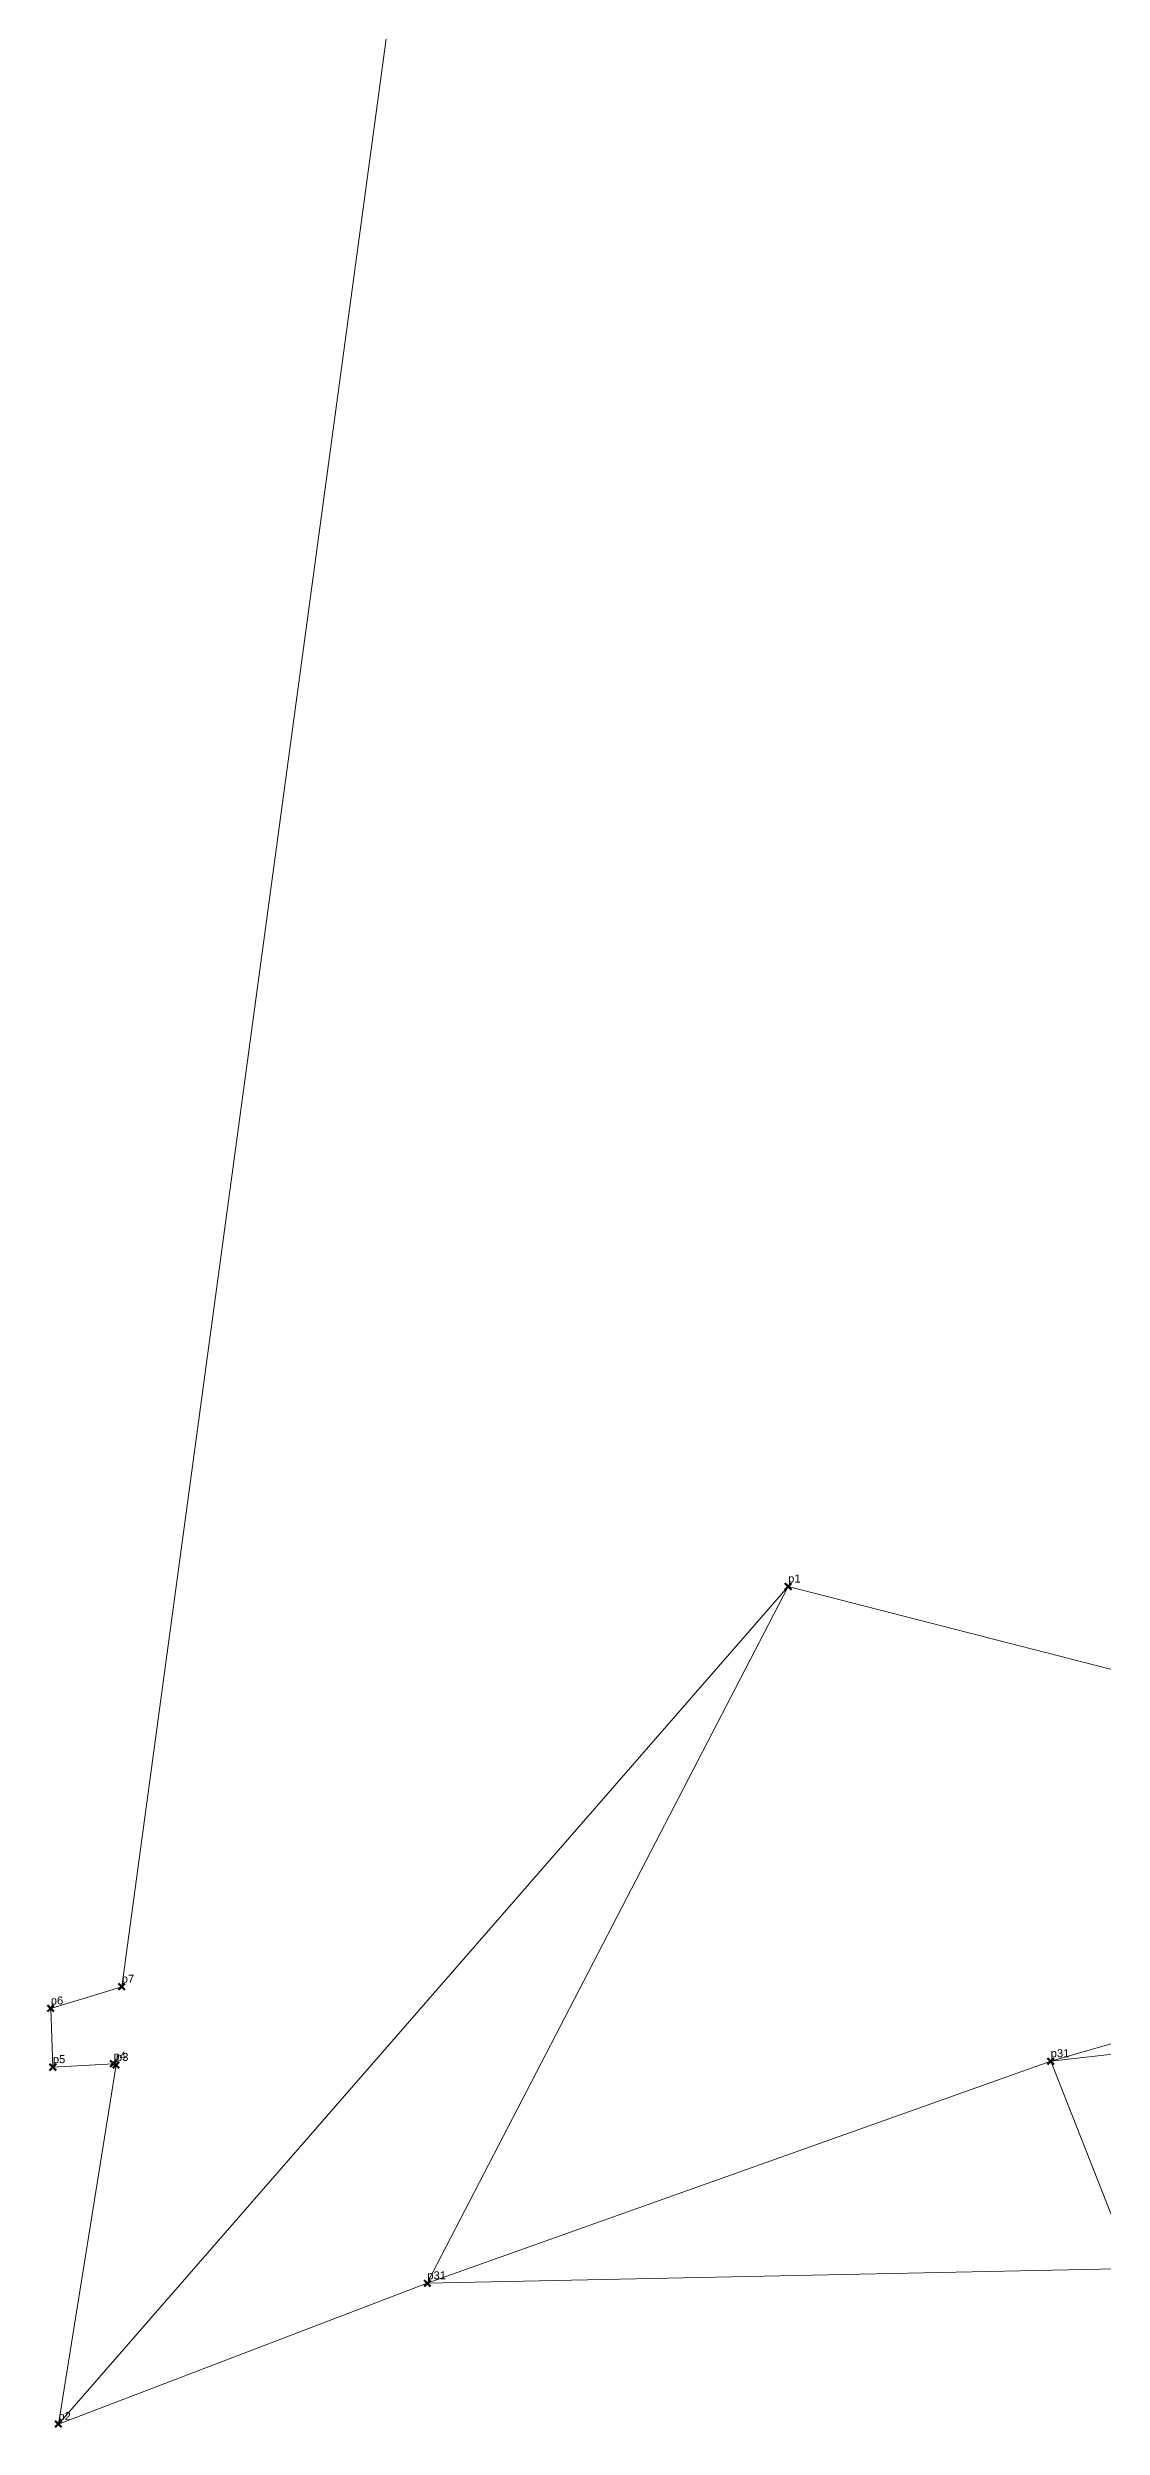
# Model space of a CAD drawing. Header units: millimetres. Extents: x 606072 to 606414, y 1290780 to 1291078.
# Drawn here: x 606072 to 606138, y 1290779.7 to 1290928.4 of the extents above; entities that cross this region are included whole.
import ezdxf

# ---------------------------------------------------------------- set-up
doc = ezdxf.new("R2010")
doc.units = ezdxf.units.MM
doc.header["$PDMODE"] = 3
doc.header["$PDSIZE"] = 0.2
doc.layers.get('0').update_dxf_attribs({"color": 1, "linetype": 'CONTINUOUS', "lineweight": 100})
doc.layers.add('Point', color=5, linetype='CONTINUOUS', lineweight=100)
doc.layers.add('Point_Name', color=1, linetype='CONTINUOUS', lineweight=100)
doc.styles.get("Standard").update_dxf_attribs({"font": 'arial.ttf', "width": 0.65})

msp = doc.modelspace()

# ---------------------------------------------------------------- linework, layer by layer
at = {"color": 6, "lineweight": 0, "elevation": 75.25}
msp.add_lwpolyline([(606367.39, 1290835.33), (606362.79, 1290842.14), (606391.28, 1291076.61), (606385.07, 1291077.12), (606199.02, 1291069.18), (606195.02, 1291068.82), (606112.72, 1291064.59), (606108.13, 1291021.49), (606098.18, 1290965.64), (606076.65, 1290807.2), (606072.21, 1290805.84), (606072.34, 1290802.17), (606076.13, 1290802.38), (606076.29, 1290802.31), (606072.69, 1290779.86), (606095.76, 1290788.66), (606139.87, 1290789.58), (606134.75, 1290802.54), (606203.68, 1290810.33), (606192.58, 1290819.2), (606244.04, 1290832.45), (606308.42, 1290830.64), (606303.18, 1290837.68), (606367.39, 1290835.33)], dxfattribs=at)
at = {"color": 3, "lineweight": 0, "elevation": 74.67}
msp.add_lwpolyline([(606195.02, 1291068.82), (606112.72, 1291064.59), (606108.13, 1291021.49), (606098.18, 1290965.64), (606076.65, 1290807.2), (606072.21, 1290805.84), (606072.34, 1290802.17), (606076.13, 1290802.38), (606076.29, 1290802.31), (606072.69, 1290779.86), (606118.33, 1290832.21), (606203.68, 1290810.33), (606192.58, 1290819.2), (606189.42, 1290828.08), (606188.99, 1290828.44), (606177.35, 1290853.31), (606175.87, 1290867.83), (606179.33, 1290872.65), (606174.83, 1290902.15), (606175.71, 1290943.64), (606176.69, 1290956.4), (606188.72, 1291025.7), (606195.02, 1291068.82)], dxfattribs=at)
at = {"color": 4, "lineweight": 0, "elevation": 74.67}
msp.add_lwpolyline([(606195.02, 1291068.82), (606112.72, 1291064.59), (606108.13, 1291021.49), (606098.18, 1290965.64), (606076.65, 1290807.2), (606072.21, 1290805.84), (606072.34, 1290802.17), (606076.13, 1290802.38), (606076.29, 1290802.31), (606072.69, 1290779.86), (606095.76, 1290788.66), (606134.75, 1290802.54), (606192.58, 1290819.2), (606189.42, 1290828.08), (606188.99, 1290828.44), (606177.35, 1290853.31), (606175.87, 1290867.83), (606174.83, 1290902.15), (606175.71, 1290943.64), (606176.69, 1290956.4), (606188.72, 1291025.7), (606195.02, 1291068.82)], dxfattribs=at)
at = {"color": 7, "lineweight": 0, "elevation": 76.34}
for points in [[(606118.33, 1290832.21), (606072.69, 1290779.86), (606076.29, 1290802.31), (606076.13, 1290802.38), (606072.34, 1290802.17), (606072.21, 1290805.84), (606076.65, 1290807.2), (606098.18, 1290965.64)], [(606244.04, 1290832.45), (606192.58, 1290819.2), (606203.68, 1290810.33), (606134.75, 1290802.54), (606139.87, 1290789.58), (606095.76, 1290788.66), (606118.33, 1290832.21)]]:
    msp.add_lwpolyline(points, dxfattribs=at)
at = {"layer": 'Point'}
for p in [(606118.33, 1290832.21, 76.34), (606076.65, 1290807.2, 79.13), (606072.21, 1290805.84, 78.9), (606072.34, 1290802.17, 78.84), (606076.13, 1290802.38, 78.77), (606076.29, 1290802.31, 78.59), (606134.75, 1290802.54, 76.39), (606095.76, 1290788.66, 78.93), (606072.69, 1290779.86, 76.34)]:
    msp.add_point(p, dxfattribs=at)

# ---------------------------------------------------------------- texts
at = {"layer": 'Point_Name'}
for s, p in [('p1', (606118.33, 1290832.46)), ('p6', (606072.21, 1290806.09)), ('p7', (606076.65, 1290807.45)), ('p5', (606072.34, 1290802.42)), ('p4', (606076.13, 1290802.63)), ('p3', (606076.29, 1290802.56)), ('p31', (606134.75, 1290802.79)), ('p31', (606095.76, 1290788.91)), ('p2', (606072.69, 1290780.11))]:
    msp.add_text(s, height=0.5, dxfattribs=at).set_placement(p)

doc.saveas('drawing.dxf')
